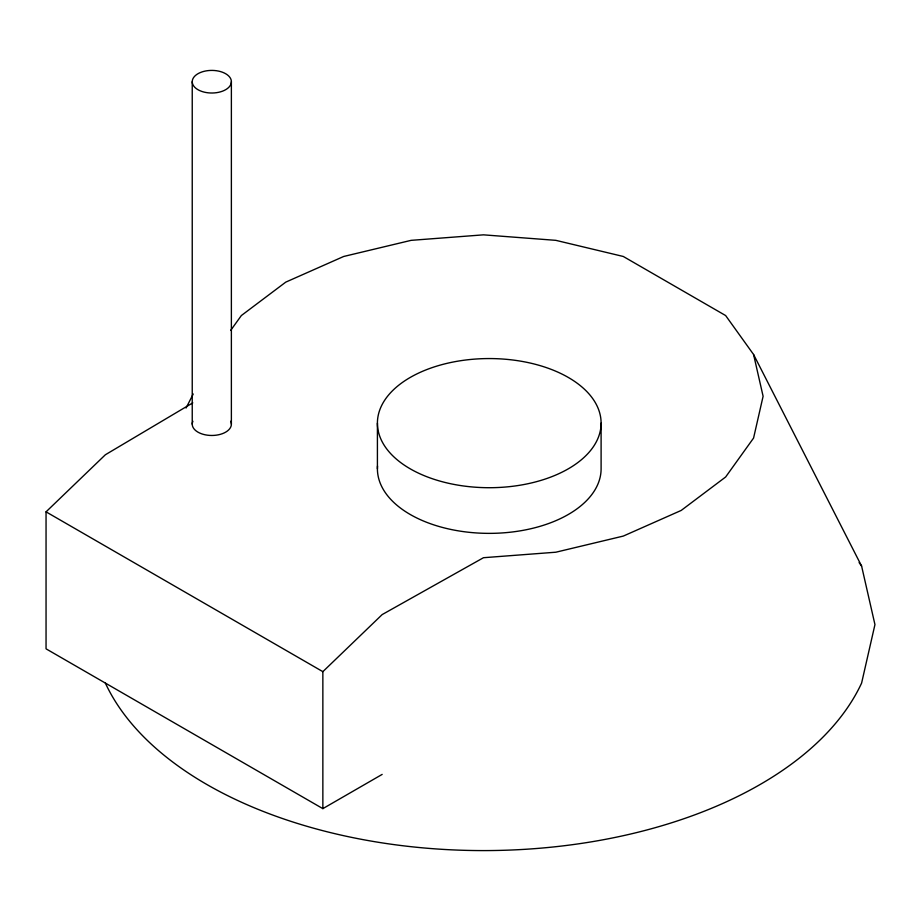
<?xml version="1.0" encoding="UTF-8"?>
<svg xmlns="http://www.w3.org/2000/svg" width="921" height="921" viewBox="0 0 921 921"><rect width="100%" height="100%" fill="white"/><g stroke="black" fill="none" stroke-linecap="round" stroke-linejoin="round"><path stroke-width="1.38" d="M186.065 408.026L193.226 394.004M230.653 330.443L241.337 315.558L285.775 282.125L343.683 256.475L411.123 240.346L483.49 234.843L555.858 240.346L623.298 256.475L725.644 315.558L753.574 354.493L861.607 566.093L874.95 624.588L861.607 683.083A391.46 226.013 0 0 1 483.49 850.59A391.46 226.013 0 0 1 105.362 683.083M382.169 774.4L322.857 808.638L46.05 648.833L46.05 511.846L105.362 454.767L192.788 402.857M322.857 808.638L322.857 671.662L382.169 614.583L483.49 557.712L555.858 552.209L623.298 536.08L681.206 510.43L725.644 476.997L753.574 438.062L763.106 396.272L753.574 354.493M46.05 511.846L322.857 671.662M859.12 562.604L861.607 566.093M601.102 423.13A111.844 64.574 0 0 1 433.331 479.058A111.844 64.574 0 0 1 433.331 367.214A111.844 64.574 0 0 1 601.102 423.13L601.102 468.789A111.844 64.574 0 0 1 486.829 533.351A111.844 64.574 0 0 1 377.518 465.991M377.414 423.13L377.414 468.789M231.378 81.704A19.571 11.305 0 0 1 202.021 91.501A19.571 11.305 0 0 1 202.021 71.919A19.571 11.305 0 0 1 231.378 81.704L231.378 424.167M192.236 81.704L192.236 424.167M230.711 421.242A19.571 11.305 0 0 1 211.807 435.472A19.571 11.305 0 0 1 192.903 421.242"/></g></svg>
